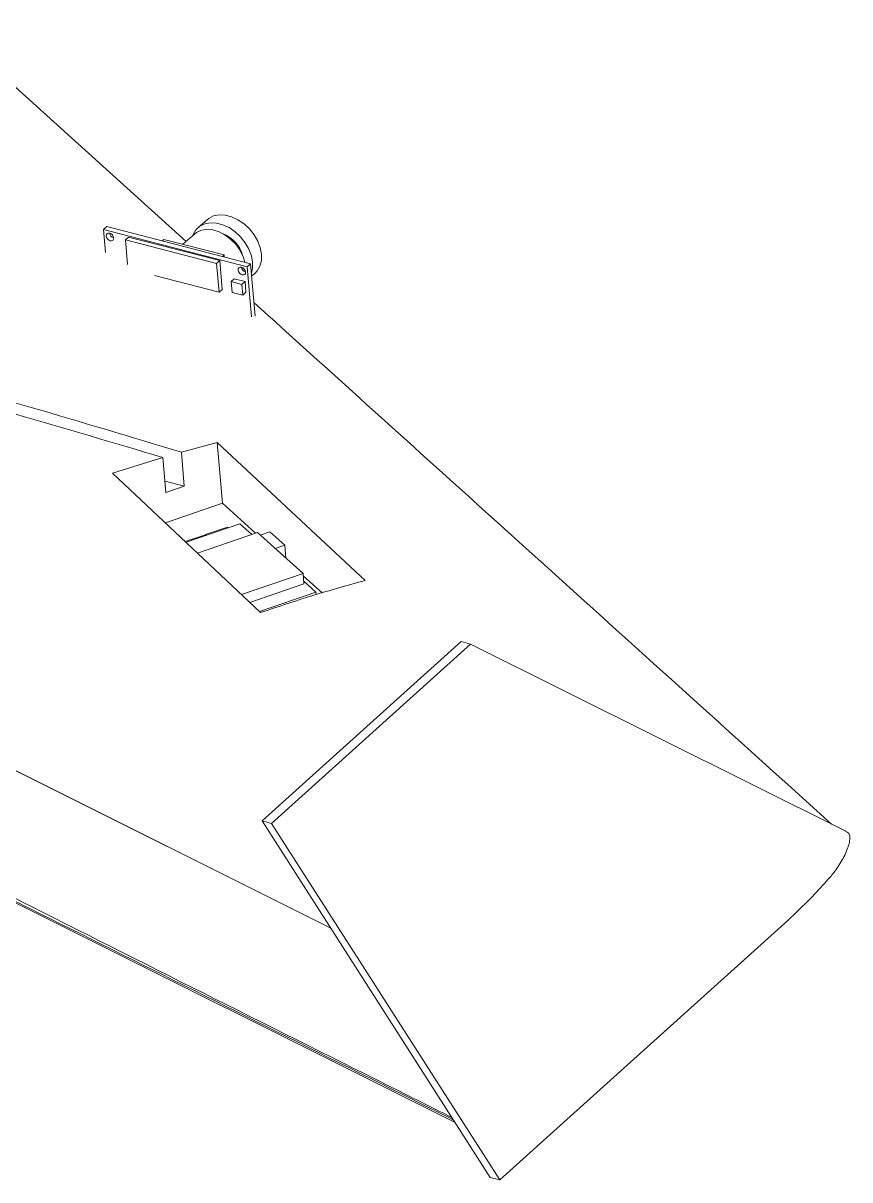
# Model space of a CAD drawing. Header units: inches. Extents: x 0 to 46.8, y 0 to 33.1.
# Drawn here: x 25.198 to 26.742, y 14.893 to 17.053 of the extents above; entities that cross this region are included whole.
import ezdxf

# ---------------------------------------------------------------- set-up
doc = ezdxf.new("R2010")
doc.units = ezdxf.units.IN
doc.header["$MEASUREMENT"] = 0

msp = doc.modelspace()

# ---------------------------------------------------------------- linework, layer by layer
at = {"color": 7, "linetype": 'Continuous', "lineweight": 15}
for p, q in [((25.5022, 16.6455), (25.0505, 17.0532)), ((25.5411, 16.6861), (25.5245, 16.6712)), ((25.3539, 16.6734), (25.3477, 16.6678)), ((25.3514, 16.6246), (25.3477, 16.6678)), ((25.3477, 16.6678), (25.6162, 16.5983)), ((25.3539, 16.6734), (25.6224, 16.6039)), ((25.5175, 16.6593), (25.4961, 16.6401)), ((25.3888, 16.6485), (25.3946, 16.6537)), ((25.3888, 16.6485), (25.3927, 16.6026)), ((25.559, 16.6045), (25.3888, 16.6485)), ((25.5648, 16.6097), (25.3946, 16.6537)), ((25.4607, 16.6492), (25.4577, 16.6465)), ((25.4607, 16.6492), (25.5729, 16.6202)), ((25.5729, 16.6202), (25.5699, 16.6175)), ((25.5729, 16.6202), (25.5732, 16.6167)), ((25.559, 16.6045), (25.5648, 16.6097)), ((25.5636, 16.5507), (25.559, 16.6045)), ((25.5694, 16.5559), (25.5648, 16.6097)), ((25.6224, 16.6039), (25.6162, 16.5983)), ((25.6162, 16.5983), (25.6243, 16.5045)), ((25.6224, 16.6039), (25.6309, 16.5058)), ((25.4432, 16.5819), (25.5636, 16.5507)), ((25.5863, 16.5705), (25.5921, 16.5757)), ((25.6121, 16.5705), (25.5921, 16.5757)), ((25.6245, 16.5806), (25.6309, 16.5864)), ((25.5636, 16.5507), (25.5694, 16.5559)), ((25.5863, 16.5705), (25.588, 16.5503)), ((25.6063, 16.5653), (25.5863, 16.5705)), ((25.588, 16.5503), (25.6081, 16.5451)), ((25.6063, 16.5653), (25.6121, 16.5705)), ((25.6081, 16.5451), (25.6063, 16.5653)), ((25.6081, 16.5451), (25.6138, 16.5504)), ((25.6138, 16.5504), (25.6121, 16.5705)), ((25.56, 16.2696), (25.4932, 16.2517)), ((25.8363, 16.0123), (25.56, 16.2696)), ((25.5698, 16.1565), (25.56, 16.2696)), ((25.4932, 16.2517), (25.4986, 16.1883)), ((25.4588, 16.2419), (25.3647, 16.2128)), ((25.4588, 16.2419), (25.4644, 16.1766)), ((25.3647, 16.2128), (25.6412, 15.9523)), ((25.4986, 16.1883), (25.4626, 16.1976)), ((25.4644, 16.1766), (25.4986, 16.1883)), ((25.5698, 16.1565), (25.4633, 16.1199)), ((25.6318, 16.1006), (25.5698, 16.1565)), ((25.6026, 16.118), (25.502, 16.0835)), ((25.6247, 16.0982), (25.6026, 16.118)), ((25.5005, 16.0848), (25.5382, 16.0977)), ((25.6353, 16.1018), (25.5233, 16.0634)), ((25.5382, 16.0977), (25.5396, 16.0964)), ((25.5385, 16.0979), (25.5794, 16.1119)), ((25.5385, 16.0979), (25.54, 16.0965)), ((25.5385, 16.0974), (25.5385, 16.0979)), ((25.5794, 16.1119), (25.5809, 16.1105)), ((25.7205, 16.0252), (25.6353, 16.1018)), ((25.6587, 16.1032), (25.6406, 16.097)), ((25.6864, 16.0782), (25.6587, 16.1032)), ((25.6864, 16.0782), (25.6684, 16.072)), ((25.6864, 16.0782), (25.6885, 16.0539)), ((25.6057, 15.9858), (25.7205, 16.0252)), ((25.7205, 16.0252), (25.7222, 16.0057)), ((25.756, 15.989), (25.7209, 16.0206)), ((25.7447, 15.9903), (25.7217, 16.0109)), ((25.6213, 15.9711), (25.7222, 16.0057)), ((25.6393, 15.9541), (25.7447, 15.9903)), ((25.7447, 15.9903), (25.7451, 15.9859)), ((24.6497, 15.9239), (25.7722, 15.3628)), ((25.644, 15.5631), (26.0159, 15.898)), ((25.6618, 15.5585), (26.0337, 15.8934)), ((26.0159, 15.898), (26.0337, 15.8934)), ((26.0337, 15.8934), (26.7348, 15.5439)), ((25.1641, 15.6668), (25.7722, 15.3628)), ((25.644, 15.5631), (25.6618, 15.5585)), ((26.0702, 14.8973), (25.644, 15.5631)), ((26.088, 14.8926), (25.6618, 15.5585)), ((26.7345, 15.5436), (26.7348, 15.5439)), ((24.9859, 15.5088), (26.0046, 14.9996)), ((26.6262, 15.3774), (26.088, 14.8926)), ((26.0702, 14.8973), (26.088, 14.8926))]:
    msp.add_line(p, q, dxfattribs=at)
at = {"color": 7, "linetype": 'Continuous', "lineweight": 15, "flags": 128}
for points in [[(25.5151, 16.6572), (25.5155, 16.6581), (25.5205, 16.6669), (25.5277, 16.6737), (25.5367, 16.6783), (25.5472, 16.6803), (25.5586, 16.6798), (25.5705, 16.6767), (25.5823, 16.6712), (25.5936, 16.6636), (25.6039, 16.654), (25.6126, 16.6431), (25.6194, 16.6312), (25.6241, 16.6188), (25.6263, 16.6066), (25.6261, 16.595), (25.624, 16.5861)], [(25.5411, 16.6861), (25.5443, 16.6886), (25.5533, 16.6932), (25.5637, 16.6952), (25.5751, 16.6947), (25.587, 16.6916), (25.5989, 16.6861), (25.6102, 16.6785), (25.6204, 16.6689), (25.6291, 16.658), (25.636, 16.6461), (25.6406, 16.6337), (25.6429, 16.6215), (25.6427, 16.6099), (25.64, 16.5995), (25.6349, 16.5907), (25.6309, 16.5864)], [(25.3667, 16.652), (25.3664, 16.6494), (25.3651, 16.6475), (25.3629, 16.6466), (25.3603, 16.6467), (25.3576, 16.648), (25.3552, 16.6501), (25.3535, 16.6528), (25.3527, 16.6556), (25.353, 16.6582), (25.3543, 16.6601), (25.3565, 16.661), (25.3591, 16.6608), (25.3618, 16.6596), (25.3642, 16.6575), (25.3659, 16.6548), (25.3667, 16.652)], [(25.5175, 16.6593), (25.5216, 16.6624), (25.5306, 16.6665), (25.5409, 16.668), (25.5522, 16.667), (25.5638, 16.6633), (25.5752, 16.6574), (25.5858, 16.6493), (25.5953, 16.6395), (25.6031, 16.6284), (25.6088, 16.6166), (25.6119, 16.6067)], [(25.5991, 16.5919), (25.5994, 16.5944), (25.6007, 16.5963), (25.6029, 16.5973), (25.6055, 16.5971), (25.6082, 16.5959), (25.6107, 16.5938), (25.6124, 16.5911), (25.6131, 16.5882), (25.6128, 16.5857), (25.6115, 16.5838), (25.6094, 16.5828), (25.6067, 16.583), (25.604, 16.5842), (25.6016, 16.5864), (25.5999, 16.589), (25.5991, 16.5919)]]:
    msp.add_lwpolyline(points, dxfattribs=at)
at = {"color": 7, "linetype": 'Continuous', "lineweight": 15}
for centre, radius, start, end in [((25.3694, 16.6625), 0.0106, 188.7425, 255.273), ((25.5481, 16.6021), 0.062, 16.4482, 67.5674), ((25.6158, 16.5988), 0.0106, 188.7868, 254.4929)]:
    msp.add_arc(centre, radius, start, end, dxfattribs=at)
for points, knots in [([(24.3737, 16.5624), (24.4668, 16.5383), (24.6531, 16.4902), (24.9328, 16.4148), (25.2128, 16.3364), (25.3997, 16.28), (25.4932, 16.2517)], [0, 0, 0, 0, 0.249891, 0.499817, 0.749875, 1, 1, 1, 1]), ([(26.7079, 15.5573), (26.4179, 15.8189), (26.0574, 16.1443), (25.6989, 16.4679), (25.6287, 16.5313)], [0, 0, 0, 0, 0.804269, 1, 1, 1, 1]), ([(25.4588, 16.2419), (25.3668, 16.2692), (25.1829, 16.3239), (24.9842, 16.3788), (24.8774, 16.4076), (24.8625, 16.4116)], [0, 0, 0, 0, 0.462423, 0.924969, 1, 1, 1, 1]), ([(25.6412, 15.9523), (25.6736, 15.9632), (25.7386, 15.9849), (25.8037, 16.0031), (25.8363, 16.0123)], [0, 0, 0, 0, 0.499689, 1, 1, 1, 1]), ([(26.7422, 15.5323), (26.7421, 15.5337), (26.7417, 15.5365), (26.7393, 15.5411), (26.7365, 15.5426), (26.7345, 15.5436)], [0, 0, 0, 0, 0.204092, 0.429464, 1, 1, 1, 1]), ([(24.9881, 15.5184), (24.9916, 15.5165), (25.0087, 15.5071), (25.0835, 15.4688), (25.3835, 15.3166), (25.7039, 15.1566), (25.9663, 15.0253), (25.9986, 15.0091)], [0, 0, 0, 0, 0.010643, 0.053207, 0.223455, 0.90444, 1, 1, 1, 1]), ([(26.6985, 15.4506), (26.6986, 15.4506), (26.6988, 15.4509), (26.6995, 15.4516), (26.701, 15.4533), (26.7049, 15.4576), (26.7137, 15.468), (26.7259, 15.4857), (26.7364, 15.5065), (26.741, 15.5211), (26.7422, 15.5281), (26.7422, 15.531), (26.7422, 15.5323)], [0, 0, 0, 0, 0.004164, 0.011777, 0.037353, 0.089104, 0.222593, 0.52738, 0.801379, 0.910384, 0.957726, 1, 1, 1, 1]), ([(24.9837, 15.5119), (24.9873, 15.5102), (25.0052, 15.5012), (25.0808, 15.4637), (25.3577, 15.3259), (25.6789, 15.1657), (25.9426, 15.0342), (26.0013, 15.0049)], [0, 0, 0, 0, 0.010554, 0.052983, 0.222699, 0.827125, 1, 1, 1, 1]), ([(26.6985, 15.4506), (26.6885, 15.4395), (26.6646, 15.4133), (26.6403, 15.3906), (26.6262, 15.3774)], [0, 0, 0, 0, 0.419396, 1, 1, 1, 1])]:
    msp.add_open_spline(points, degree=3, knots=knots, dxfattribs=at)

doc.saveas('drawing.dxf')
